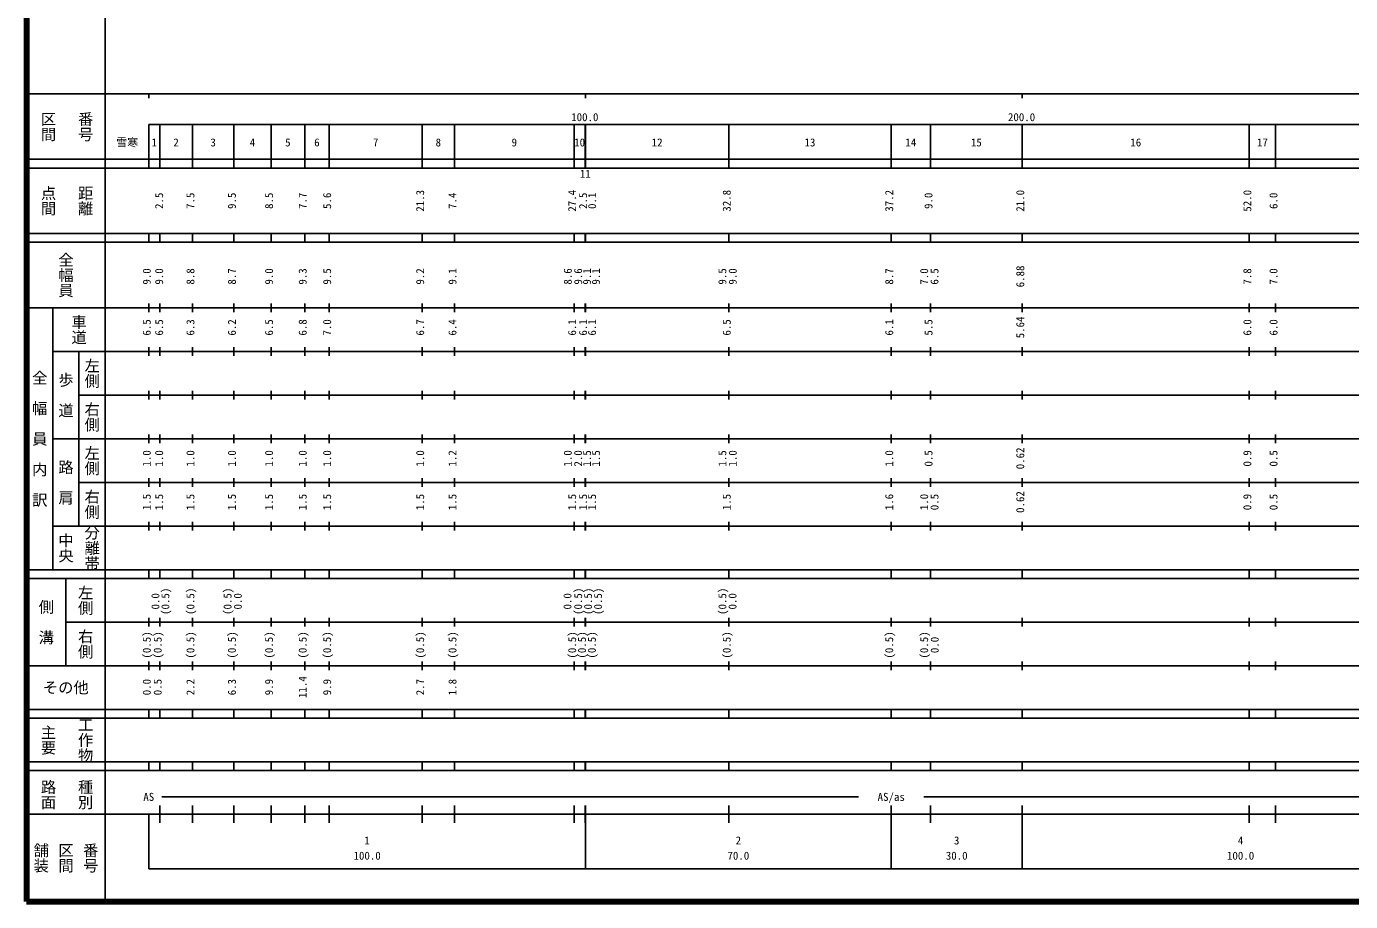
# Model space of a CAD drawing. Units: millimetres on the paper, enlarged 1000 times. Extents: x 40000 to 680000, y 20000 to 522488.
# Drawn here: x 40000 to 343170, y 20000 to 220429 of the extents above; entities that cross this region are included whole.
import ezdxf
from ezdxf.enums import TextEntityAlignment as Align

# ---------------------------------------------------------------- set-up
doc = ezdxf.new("R2010")
doc.units = ezdxf.units.MM
doc.header["$LTSCALE"] = 1000
doc.layers.add('M-TTL', color=2, linetype='Continuous', lineweight=140)
doc.layers.add('M-TTL-BAND', color=7, linetype='Continuous', lineweight=25)
doc.styles.add('@ＭＳ ゴシック', font='')
doc.styles.add('ＭＳ ゴシック', font='')
doc.styles.get('@ＭＳ ゴシック').set_extended_font_data('@MS Gothic')
doc.styles.get('ＭＳ ゴシック').set_extended_font_data('MS Gothic')

msp = doc.modelspace()

# ---------------------------------------------------------------- linework, layer by layer
at = {"layer": 'M-TTL'}
for p, q in [((40000, 380000), (40000, 20000)), ((40000, 20000), (680000, 20000))]:
    msp.add_line(p, q, dxfattribs=at)
at = {"layer": 'M-TTL-BAND'}
for p, q in [((58000, 370000), (58000, 20000)), ((40000, 205000), (579000, 205000)), ((68000, 205000), (68000, 204000)), ((168000, 205000), (168000, 204000)), ((268000, 205000), (268000, 204000)), ((68000, 198000), (579000, 198000)), ((68000, 198000), (68000, 188000)), ((70500, 188000), (70500, 198000)), ((78000, 188000), (78000, 198000)), ((87500, 188000), (87500, 198000)), ((96000, 188000), (96000, 198000)), ((103700, 188000), (103700, 198000)), ((109300, 188000), (109300, 198000)), ((130600, 188000), (130600, 198000)), ((138000, 188000), (138000, 198000)), ((165400, 188000), (165400, 198000)), ((167900, 188000), (167900, 198000)), ((168000, 188000), (168000, 198000)), ((200800, 188000), (200800, 198000)), ((238000, 188000), (238000, 198000)), ((247000, 188000), (247000, 198000)), ((268000, 188000), (268000, 198000)), ((320000, 188000), (320000, 198000)), ((326000, 188000), (326000, 198000)), ((40000, 190000), (579000, 190000)), ((40000, 188000), (579000, 188000)), ((40000, 173000), (579000, 173000)), ((68000, 171000), (68000, 173000)), ((70500, 171000), (70500, 173000)), ((78000, 171000), (78000, 173000)), ((87500, 171000), (87500, 173000)), ((96000, 171000), (96000, 173000)), ((103700, 171000), (103700, 173000)), ((109300, 171000), (109300, 173000)), ((130600, 171000), (130600, 173000)), ((138000, 171000), (138000, 173000)), ((165400, 171000), (165400, 173000)), ((167900, 171000), (167900, 173000)), ((168000, 171000), (168000, 173000)), ((200800, 171000), (200800, 173000)), ((238000, 171000), (238000, 173000)), ((247000, 171000), (247000, 173000)), ((268000, 171000), (268000, 173000)), ((320000, 171000), (320000, 173000)), ((326000, 171000), (326000, 173000)), ((40000, 171000), (579000, 171000)), ((40000, 156000), (579000, 156000)), ((46000, 96000), (46000, 156000)), ((68000, 155000), (68000, 157000)), ((70500, 155000), (70500, 157000)), ((78000, 155000), (78000, 157000)), ((87500, 155000), (87500, 157000)), ((96000, 155000), (96000, 157000)), ((103700, 155000), (103700, 157000)), ((109300, 155000), (109300, 157000)), ((130600, 155000), (130600, 157000)), ((138000, 155000), (138000, 157000)), ((165400, 155000), (165400, 157000)), ((167900, 155000), (167900, 157000)), ((168000, 155000), (168000, 157000)), ((200800, 155000), (200800, 157000)), ((238000, 155000), (238000, 157000)), ((247000, 155000), (247000, 157000)), ((268000, 155000), (268000, 157000)), ((320000, 155000), (320000, 157000)), ((326000, 155000), (326000, 157000)), ((46000, 146000), (579000, 146000)), ((52000, 146000), (52000, 106000)), ((68000, 145000), (68000, 147000)), ((70500, 145000), (70500, 147000)), ((78000, 145000), (78000, 147000)), ((87500, 145000), (87500, 147000)), ((96000, 145000), (96000, 147000)), ((103700, 145000), (103700, 147000)), ((109300, 145000), (109300, 147000)), ((130600, 145000), (130600, 147000)), ((138000, 145000), (138000, 147000)), ((165400, 145000), (165400, 147000)), ((167900, 145000), (167900, 147000)), ((168000, 145000), (168000, 147000)), ((200800, 145000), (200800, 147000)), ((238000, 145000), (238000, 147000)), ((247000, 145000), (247000, 147000)), ((268000, 145000), (268000, 147000)), ((320000, 145000), (320000, 147000)), ((326000, 145000), (326000, 147000)), ((68000, 135000), (68000, 137000)), ((70500, 135000), (70500, 137000)), ((78000, 135000), (78000, 137000)), ((87500, 135000), (87500, 137000)), ((96000, 135000), (96000, 137000)), ((103700, 135000), (103700, 137000)), ((109300, 135000), (109300, 137000)), ((130600, 135000), (130600, 137000)), ((138000, 135000), (138000, 137000)), ((165400, 135000), (165400, 137000)), ((167900, 135000), (167900, 137000)), ((168000, 135000), (168000, 137000)), ((200800, 135000), (200800, 137000)), ((238000, 135000), (238000, 137000)), ((247000, 135000), (247000, 137000)), ((268000, 135000), (268000, 137000)), ((320000, 135000), (320000, 137000)), ((326000, 135000), (326000, 137000)), ((52000, 136000), (579000, 136000)), ((46000, 126000), (579000, 126000)), ((68000, 125000), (68000, 127000)), ((70500, 125000), (70500, 127000)), ((78000, 125000), (78000, 127000)), ((87500, 125000), (87500, 127000)), ((96000, 125000), (96000, 127000)), ((103700, 125000), (103700, 127000)), ((109300, 125000), (109300, 127000)), ((130600, 125000), (130600, 127000)), ((138000, 125000), (138000, 127000)), ((165400, 125000), (165400, 127000)), ((167900, 125000), (167900, 127000)), ((168000, 125000), (168000, 127000)), ((200800, 125000), (200800, 127000)), ((238000, 125000), (238000, 127000)), ((247000, 125000), (247000, 127000)), ((268000, 125000), (268000, 127000)), ((320000, 125000), (320000, 127000)), ((326000, 125000), (326000, 127000)), ((52000, 116000), (579000, 116000)), ((68000, 115000), (68000, 117000)), ((70500, 115000), (70500, 117000)), ((78000, 115000), (78000, 117000)), ((87500, 115000), (87500, 117000)), ((96000, 115000), (96000, 117000)), ((103700, 115000), (103700, 117000)), ((109300, 115000), (109300, 117000)), ((130600, 115000), (130600, 117000)), ((138000, 115000), (138000, 117000)), ((165400, 115000), (165400, 117000)), ((167900, 115000), (167900, 117000)), ((168000, 115000), (168000, 117000)), ((200800, 115000), (200800, 117000)), ((238000, 115000), (238000, 117000)), ((247000, 115000), (247000, 117000)), ((268000, 115000), (268000, 117000)), ((320000, 115000), (320000, 117000)), ((326000, 115000), (326000, 117000)), ((68000, 105000), (68000, 107000)), ((70500, 105000), (70500, 107000)), ((78000, 105000), (78000, 107000)), ((87500, 105000), (87500, 107000)), ((96000, 105000), (96000, 107000)), ((103700, 105000), (103700, 107000)), ((109300, 105000), (109300, 107000)), ((130600, 105000), (130600, 107000)), ((138000, 105000), (138000, 107000)), ((165400, 105000), (165400, 107000)), ((167900, 105000), (167900, 107000)), ((168000, 105000), (168000, 107000)), ((200800, 105000), (200800, 107000)), ((238000, 105000), (238000, 107000)), ((247000, 105000), (247000, 107000)), ((268000, 105000), (268000, 107000)), ((320000, 105000), (320000, 107000)), ((326000, 105000), (326000, 107000)), ((46000, 106000), (579000, 106000)), ((40000, 96000), (579000, 96000)), ((40000, 94000), (579000, 94000)), ((49000, 94000), (49000, 74000)), ((68000, 94000), (68000, 96000)), ((70500, 94000), (70500, 96000)), ((78000, 94000), (78000, 96000)), ((87500, 94000), (87500, 96000)), ((96000, 94000), (96000, 96000)), ((103700, 94000), (103700, 96000)), ((109300, 94000), (109300, 96000)), ((130600, 94000), (130600, 96000)), ((138000, 94000), (138000, 96000)), ((165400, 94000), (165400, 96000)), ((167900, 94000), (167900, 96000)), ((168000, 94000), (168000, 96000)), ((200800, 94000), (200800, 96000)), ((238000, 94000), (238000, 96000)), ((247000, 94000), (247000, 96000)), ((268000, 94000), (268000, 96000)), ((320000, 94000), (320000, 96000)), ((326000, 94000), (326000, 96000)), ((68000, 83000), (68000, 85000)), ((70500, 83000), (70500, 85000)), ((78000, 83000), (78000, 85000)), ((87500, 83000), (87500, 85000)), ((96000, 83000), (96000, 85000)), ((103700, 83000), (103700, 85000)), ((109300, 83000), (109300, 85000)), ((130600, 83000), (130600, 85000)), ((138000, 83000), (138000, 85000)), ((165400, 83000), (165400, 85000)), ((167900, 83000), (167900, 85000)), ((168000, 83000), (168000, 85000)), ((200800, 83000), (200800, 85000)), ((238000, 83000), (238000, 85000)), ((247000, 83000), (247000, 85000)), ((268000, 83000), (268000, 85000)), ((320000, 83000), (320000, 85000)), ((326000, 83000), (326000, 85000)), ((49000, 84000), (579000, 84000)), ((40000, 74000), (579000, 74000)), ((68000, 73000), (68000, 75000)), ((70500, 73000), (70500, 75000)), ((78000, 73000), (78000, 75000)), ((87500, 73000), (87500, 75000)), ((96000, 73000), (96000, 75000)), ((103700, 73000), (103700, 75000)), ((109300, 73000), (109300, 75000)), ((130600, 73000), (130600, 75000)), ((138000, 73000), (138000, 75000)), ((165400, 73000), (165400, 75000)), ((167900, 73000), (167900, 75000)), ((168000, 73000), (168000, 75000)), ((200800, 73000), (200800, 75000)), ((238000, 73000), (238000, 75000)), ((247000, 73000), (247000, 75000)), ((268000, 73000), (268000, 75000)), ((320000, 73000), (320000, 75000)), ((326000, 73000), (326000, 75000)), ((40000, 64000), (579000, 64000)), ((68000, 62000), (68000, 64000)), ((70500, 62000), (70500, 64000)), ((78000, 62000), (78000, 64000)), ((87500, 62000), (87500, 64000)), ((96000, 62000), (96000, 64000)), ((103700, 62000), (103700, 64000)), ((109300, 62000), (109300, 64000)), ((130600, 62000), (130600, 64000)), ((138000, 62000), (138000, 64000)), ((165400, 62000), (165400, 64000)), ((167900, 62000), (167900, 64000)), ((168000, 62000), (168000, 64000)), ((200800, 62000), (200800, 64000)), ((238000, 62000), (238000, 64000)), ((247000, 62000), (247000, 64000)), ((268000, 62000), (268000, 64000)), ((320000, 62000), (320000, 64000)), ((326000, 62000), (326000, 64000)), ((40000, 62000), (579000, 62000)), ((40000, 52000), (579000, 52000)), ((68000, 50000), (68000, 52000)), ((70500, 50000), (70500, 52000)), ((78000, 50000), (78000, 52000)), ((87500, 50000), (87500, 52000)), ((96000, 50000), (96000, 52000)), ((103700, 50000), (103700, 52000)), ((109300, 50000), (109300, 52000)), ((130600, 50000), (130600, 52000)), ((138000, 50000), (138000, 52000)), ((165400, 50000), (165400, 52000)), ((167900, 50000), (167900, 52000)), ((168000, 50000), (168000, 52000)), ((200800, 50000), (200800, 52000)), ((238000, 50000), (238000, 52000)), ((247000, 50000), (247000, 52000)), ((268000, 50000), (268000, 52000)), ((320000, 50000), (320000, 52000)), ((326000, 50000), (326000, 52000)), ((40000, 50000), (579000, 50000)), ((71000, 44000), (230500, 44000)), ((245500, 44000), (565000, 44000)), ((40000, 40000), (579000, 40000)), ((68000, 40000), (68000, 27500)), ((70500, 38000), (70500, 42000)), ((78000, 38000), (78000, 42000)), ((87500, 38000), (87500, 42000)), ((96000, 38000), (96000, 42000)), ((103700, 38000), (103700, 42000)), ((109300, 38000), (109300, 42000)), ((130600, 38000), (130600, 42000)), ((138000, 38000), (138000, 42000)), ((165400, 38000), (165400, 42000)), ((167900, 38000), (167900, 42000)), ((168000, 27500), (168000, 42000)), ((200800, 38000), (200800, 42000)), ((238000, 27500), (238000, 42000)), ((247000, 38000), (247000, 42000)), ((268000, 27500), (268000, 42000)), ((320000, 38000), (320000, 42000)), ((326000, 38000), (326000, 42000)), ((68000, 27500), (579000, 27500))]:
    msp.add_line(p, q, dxfattribs=at)

# ---------------------------------------------------------------- texts
at = {"layer": 'M-TTL-BAND', "style": '@ＭＳ ゴシック'}
for s, p in [('区間', (45000, 197500)), ('番号', (53500, 197500)), ('点間', (45000, 180500)), ('距離', (53500, 180500)), ('全幅員', (49000, 163500)), ('車道', (52000, 151000)), ('左側', (55000, 141000)), ('全\u3000幅\u3000員\u3000内\u3000訳', (43000, 126000)), ('歩\u3000道', (49000, 136000)), ('右側', (55000, 131000)), ('左側', (55000, 121000)), ('路\u3000肩', (49000, 116000)), ('右側', (55000, 111000)), ('中央', (49000, 101000)), ('分離帯', (55000, 101000)), ('左側', (53500, 89000)), ('側\u3000溝', (44500, 84000)), ('右側', (53500, 79000)), ('工作物', (53500, 57000)), ('主要', (45000, 57000)), ('路面', (45000, 44500)), ('種別', (53500, 44500)), ('舗装', (43333, 30000)), ('区間', (49000, 30000)), ('番号', (54667, 30000))]:
    msp.add_text(s, height=2566, rotation=270, dxfattribs=at).set_placement(p, align=Align.MIDDLE_CENTER)
at = {"layer": 'M-TTL-BAND', "style": 'ＭＳ ゴシック'}
for s, p in [('100.0', (167844, 198195)), ('200.0', (267844, 198195)), ('雪寒', (63072, 192405)), ('1', (69250, 192405)), ('2', (74250, 192405)), ('3', (82750, 192405)), ('4', (91750, 192405)), ('5', (99850, 192405)), ('6', (106500, 192405)), ('7', (119950, 192405)), ('8', (134300, 192405)), ('9', (151700, 192405)), ('10', (166650, 192405)), ('12', (184400, 192405)), ('13', (219400, 192405)), ('14', (242500, 192405)), ('15', (257500, 192405)), ('16', (294000, 192405)), ('17', (323000, 192405)), ('11', (167950, 185221)), ('AS', (68000, 42500)), ('AS/as', (238000, 42500)), ('1', (118000, 32523)), ('2', (203000, 32523)), ('3', (253000, 32523)), ('4', (318000, 32523)), ('100.0', (118000, 29033)), ('70.0', (203000, 29033)), ('30.0', (253000, 29033)), ('100.0', (318000, 29033))]:
    msp.add_text(s, height=1833, dxfattribs=at).set_placement(p, align=Align.BOTTOM_CENTER)
for s, p in [('2.5', (71835, 180500)), ('7.5', (79000, 180500)), ('9.5', (88500, 180500)), ('8.5', (97000, 180500)), ('7.7', (104700, 180500)), ('5.6', (110300, 180500)), ('21.3', (131600, 180500)), ('7.4', (139000, 180500)), ('27.4', (166400, 180500)), ('2.5', (168900, 180500)), ('0.1', (170975, 180500)), ('32.8', (201800, 180500)), ('37.2', (239000, 180500)), ('9.0', (248000, 180500)), ('21.0', (269000, 180500)), ('52.0', (321000, 180500)), ('6.0', (327000, 180500)), ('9.0', (69000, 163174)), ('9.0', (71835, 163174)), ('8.8', (79000, 163174)), ('8.7', (88500, 163174)), ('9.0', (97000, 163174)), ('9.3', (104700, 163174)), ('9.5', (110300, 163174)), ('9.2', (131600, 163174)), ('9.1', (139000, 163174)), ('8.6', (165400, 163174)), ('9.6', (167770, 163174)), ('9.1', (169803, 163174)), ('9.1', (171859, 163174)), ('9.5', (200800, 163174)), ('9.0', (203170, 163174)), ('8.7', (239000, 163174)), ('7.0', (247000, 163174)), ('6.5', (249370, 163174)), ('6.88', (269000, 163174)), ('7.8', (321000, 163174)), ('7.0', (327000, 163174)), ('6.5', (69000, 151500)), ('6.5', (71835, 151500)), ('6.3', (79000, 151500)), ('6.2', (88500, 151500)), ('6.5', (97000, 151500)), ('6.8', (104700, 151500)), ('7.0', (110300, 151500)), ('6.7', (131600, 151500)), ('6.4', (139000, 151500)), ('6.1', (166400, 151500)), ('6.1', (168900, 151500)), ('6.1', (170956, 151500)), ('6.5', (201800, 151500)), ('6.1', (239000, 151500)), ('5.5', (248000, 151500)), ('5.64', (269000, 151500)), ('6.0', (321000, 151500)), ('6.0', (327000, 151500)), ('1.0', (69000, 121500)), ('1.0', (71835, 121500)), ('1.0', (79000, 121500)), ('1.0', (88500, 121500)), ('1.0', (97000, 121500)), ('1.0', (104700, 121500)), ('1.0', (110300, 121500)), ('1.0', (131600, 121500)), ('1.2', (139000, 121500)), ('1.0', (165400, 121500)), ('2.0', (167770, 121500)), ('1.5', (169803, 121500)), ('1.5', (171859, 121500)), ('1.5', (200800, 121500)), ('1.0', (203170, 121500)), ('1.0', (239000, 121500)), ('0.5', (248000, 121500)), ('0.62', (269000, 121500)), ('0.9', (321000, 121500)), ('0.5', (327000, 121500)), ('1.5', (69000, 111500)), ('1.5', (71835, 111500)), ('1.5', (79000, 111500)), ('1.5', (88500, 111500)), ('1.5', (97000, 111500)), ('1.5', (104700, 111500)), ('1.5', (110300, 111500)), ('1.5', (131600, 111500)), ('1.5', (139000, 111500)), ('1.5', (166400, 111500)), ('1.5', (168900, 111500)), ('1.5', (170956, 111500)), ('1.5', (201800, 111500)), ('1.6', (239000, 111500)), ('1.0', (247000, 111500)), ('0.5', (249370, 111500)), ('0.62', (269000, 111500)), ('0.9', (321000, 111500)), ('0.5', (327000, 111500)), ('(0.5)', (73261, 88764)), ('(0.5)', (79000, 88764)), ('(0.5)', (87500, 88764)), ('(0.5)', (167770, 88764)), ('(0.5)', (170043, 88764)), ('(0.5)', (172332, 88764)), ('(0.5)', (200800, 88764)), ('0.0', (70982, 88764)), ('0.0', (89846, 88764)), ('0.0', (165329, 88764)), ('0.0', (203117, 88764)), ('(0.5)', (69000, 78764)), ('(0.5)', (71500, 78764)), ('(0.5)', (79000, 78764)), ('(0.5)', (88500, 78764)), ('(0.5)', (97000, 78764)), ('(0.5)', (104700, 78764)), ('(0.5)', (110300, 78764)), ('(0.5)', (131600, 78764)), ('(0.5)', (139000, 78764)), ('(0.5)', (166400, 78764)), ('(0.5)', (168650, 78764)), ('(0.5)', (170915, 78764)), ('(0.5)', (201800, 78764)), ('(0.5)', (239000, 78764)), ('(0.5)', (247000, 78764)), ('0.0', (249414, 78764)), ('0.0', (69000, 69111)), ('0.5', (71500, 69111)), ('2.2', (79000, 69111)), ('6.3', (88500, 69111)), ('9.9', (97000, 69111)), ('11.4', (104700, 69111)), ('9.9', (110300, 69111)), ('2.7', (131600, 69111)), ('1.8', (139000, 69111))]:
    msp.add_text(s, height=1833, rotation=90, dxfattribs=at).set_placement(p, align=Align.BOTTOM_CENTER)
msp.add_text('その他', height=2566, dxfattribs=at).set_placement((49000, 69000), align=Align.MIDDLE_CENTER)

doc.saveas('drawing.dxf')
